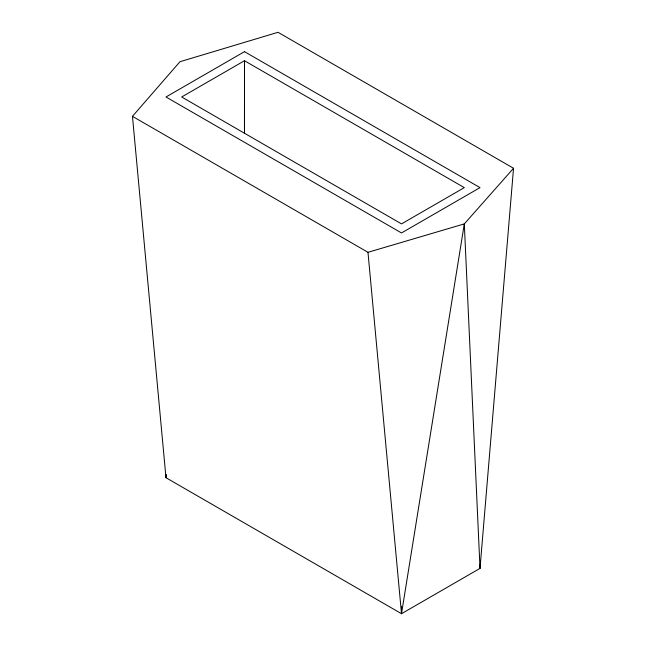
<?xml version="1.0" encoding="UTF-8"?>
<svg xmlns="http://www.w3.org/2000/svg" width="646" height="646" viewBox="0 0 646 646"><rect width="100%" height="100%" fill="white"/><g stroke="black" fill="none" stroke-linecap="round" stroke-linejoin="round"><path stroke-width="0.97" d="M165.99 474.713L165.99 477.725L401.505 613.7L480.01 568.375L513.538 168.275L278.022 32.3L179.959 61.717L132.462 116.337L165.99 477.725L166.087 474.705M244.463 133.359L244.487 60.732L464.312 187.631L401.505 223.896L181.688 96.981L244.495 60.724L244.495 133.246M513.538 168.275L464.312 223.896L401.505 613.7L401.505 606.667M480.018 564.338L480.01 568.375L464.312 223.896L367.978 252.311L132.462 116.337M367.978 252.311L401.505 613.7M244.495 51.656L165.99 96.981L401.505 232.956L480.01 187.631L244.495 51.656"/></g></svg>
